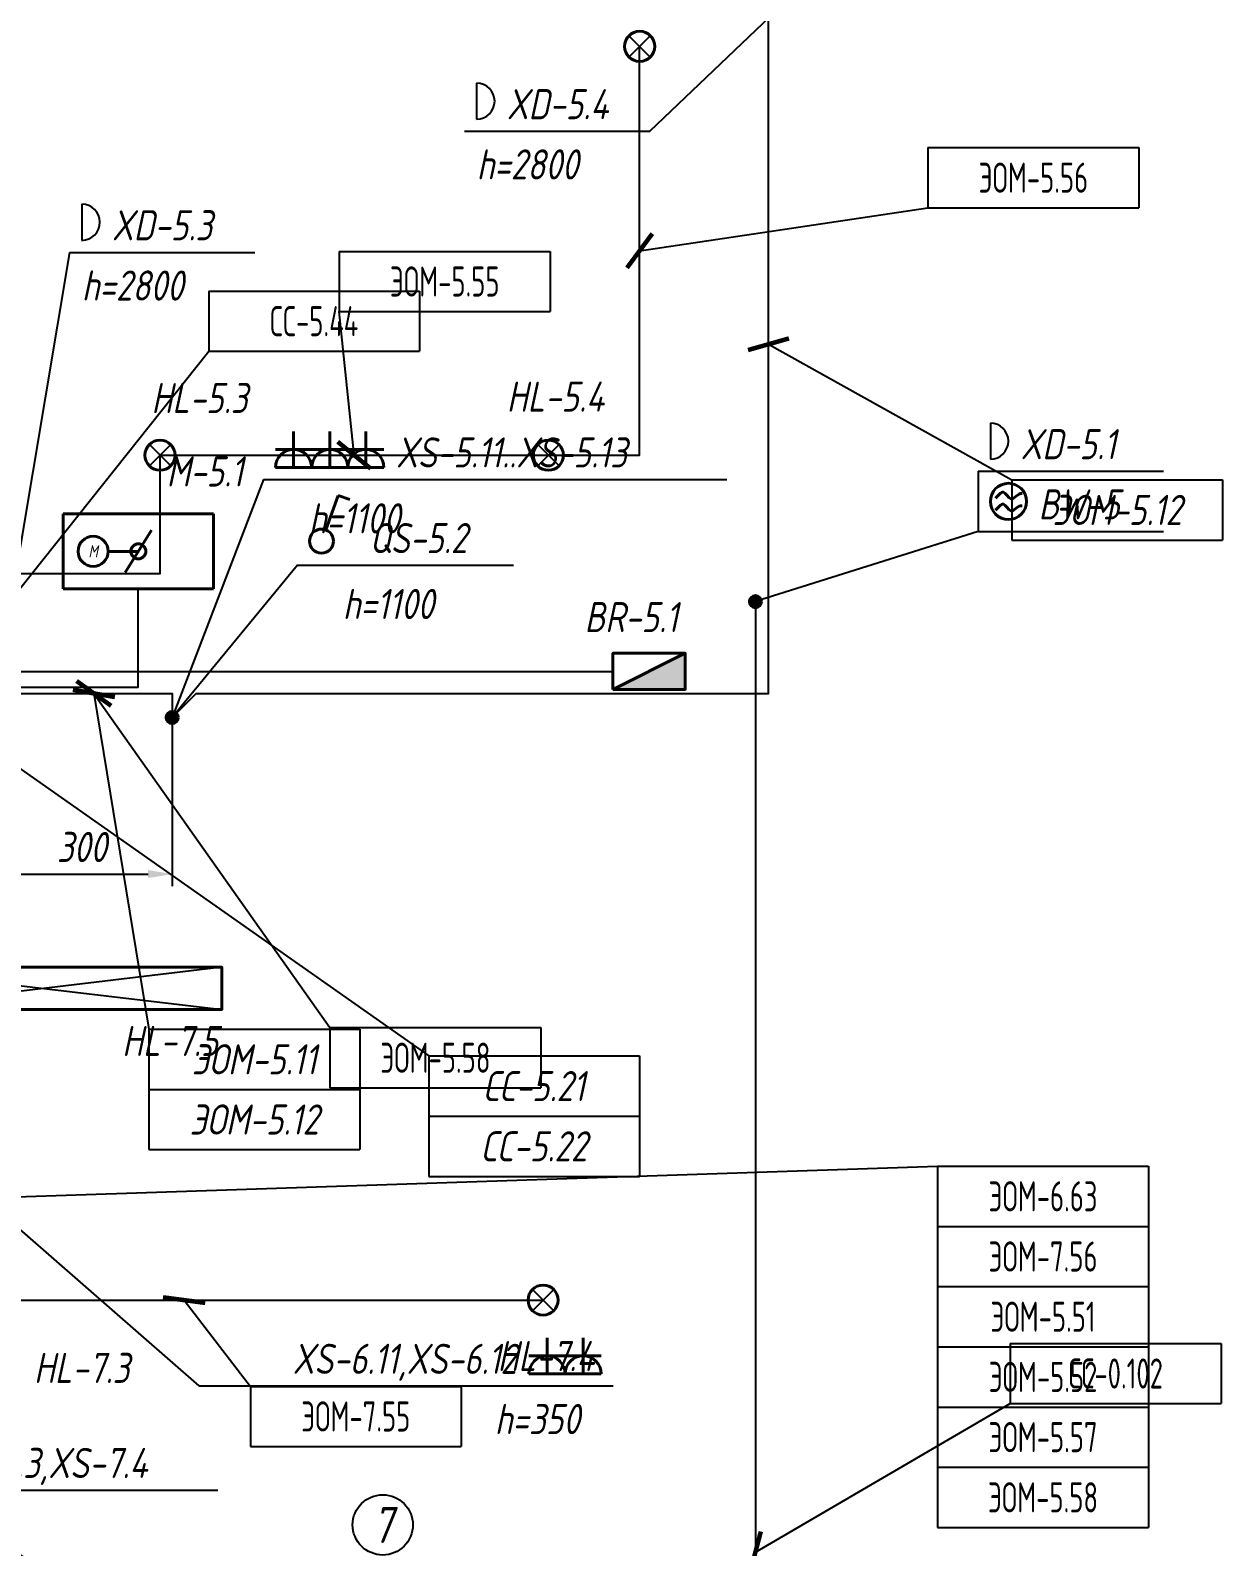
# Model space of a CAD drawing. Header units: millimetres. Extents: x -8189 to 16488, y -6763 to 17206.
# Drawn here: x 14316 to 16295, y 12183 to 14702 of the extents above; entities that cross this region are included whole.
import ezdxf
from ezdxf.enums import TextEntityAlignment as Align

# ---------------------------------------------------------------- set-up
doc = ezdxf.new("R2010")
doc.units = ezdxf.units.MM
for name, color, linetype in [('01 Экспликация', 7, 'Continuous'), ('02 Розетки', 7, 'Continuous'), ('04 Освещение', 7, 'Continuous'), ('06 Авт-ка климата', 7, 'Continuous'), ('07 Авт-ка общая', 7, 'Continuous'), ('12 Трассы и коробки 220', 7, 'Continuous')]:
    doc.layers.add(name, color=color, linetype=linetype)
doc.layers.add('11 Привязка размеры', color=7, linetype='Continuous', plot=False)
doc.styles.add('GOST typeA', font='GOST_A.TTF')
doc.styles.get("Standard").update_dxf_attribs({"font": 'arial.ttf'})
doc.styles.add('ГОСТ-ISOCPEUR', font='isocpeui.ttf', dxfattribs={"width": 0.8})
doc.linetypes.add('12V', pattern='A,12.7,-5.08,["12V",Standard,S=2.54,R=0,X=-2.54,Y=-1.27],-5.08', length=22.86)
doc.linetypes.add('220V_LINE', pattern='A,0.2,-0.05,["~220V",Standard,S=0.1,R=0,X=0,Y=-0.05],-0.4,0.1', length=0.75)
doc.dimstyles.new('ISO-25', dxfattribs={"dimtxt": 2.5, "dimasz": 2.5, "dimexe": 1.25, "dimexo": 0.625, "dimtad": 1, "dimtxsty": 'Standard', "dimcen": 2.5, "dimadec": 0, "dimazin": 0, "dimtfac": 1, "dimtmove": 0, "dimatfit": 3, "dimfxl": 1, "dimarcsym": 0})

# ---------------------------------------------------------------- blocks, each defined once
blk = doc.blocks.new('датчик протечки')
at = {"color": 0, "lineweight": -2}
blk.add_circle((0, 0), 1.5, dxfattribs=at)
at = {"color": 0, "lineweight": -2, "start_tangent": (0.745789, 0.666182), "end_tangent": (0.976749, -0.214388)}
for points in [[(-1.08, 0.27), (-0.41, 0.76), (0.2, 0.22), (1.14, 0.64)], [(-1.08, -0.73), (-0.41, -0.24), (0.2, -0.78), (1.14, -0.36)]]:
    blk.add_spline(points, degree=3, dxfattribs=at)
blk = doc.blocks.new('счетчик воды')
at = {"lineweight": -2}
blk.add_hatch(color=0, dxfattribs=at).paths.add_polyline_path([(6, 0), (6, 3), (0, 0)])
at = {"color": 0, "lineweight": -2}
blk.add_line((0, 0), (6, 3), dxfattribs=at)
blk.add_lwpolyline([(0, 0), (0, 3), (6, 3), (6, 0)], close=True, dxfattribs=at)
blk = doc.blocks.new('розетка скрытая трехполюсная')
at = {"color": 0, "lineweight": -2}
for p, q in [((0, 0), (0, 3)), ((-1.5, 1.5), (1.5, 1.5)), ((-1.5, 0), (1.5, 0))]:
    blk.add_line(p, q, dxfattribs=at)
blk.add_arc((0, 0), 1.5, 0, 180, dxfattribs=at)
blk = doc.blocks.new('кнопка 1')
at = {"color": 0, "lineweight": -2}
for p, q in [((0.35, 0.94), (1.39, 3.78)), ((1.39, 3.78), (2.34, 3.45))]:
    blk.add_line(p, q, dxfattribs=at)
blk.add_circle((0, 0), 1, dxfattribs=at)
blk = doc.blocks.new('*D142')
at = {"layer": '11 Привязка размеры', "color": 0, "lineweight": -2}
for p, q in [((14251.2, 13560.1), (14251.2, 13280)), ((14551.2, 13560.1), (14551.2, 13280)), ((14291.2, 13300), (14511.2, 13300))]:
    blk.add_line(p, q, dxfattribs=at)
at = {"layer": '11 Привязка размеры', "color": 0}
for points in [[(14291.2, 13306.7), (14291.2, 13293.3), (14251.2, 13300)], [(14511.2, 13293.3), (14511.2, 13306.7), (14551.2, 13300)]]:
    blk.add_solid(points, dxfattribs=at)
at = {"layer": 'Defpoints', "color": 0}
for p in [(14251.2, 13560.1), (14551.2, 13560.1), (14551.2, 13300)]:
    blk.add_point(p, dxfattribs=at)
at = {"layer": '11 Привязка размеры', "color": 0, "insert": (14401.2, 13345), "char_height": 50, "attachment_point": 5, "style": 'ГОСТ-ISOCPEUR'}
blk.add_mtext('300', dxfattribs=at)
blk = doc.blocks.new('коробка коммутационная')
at = {"color": 0}
blk.add_line((0, 3), (0, 0), dxfattribs=at)
blk.add_arc((0, 1.5), 1.5, 270, 90, dxfattribs=at)
blk = doc.blocks.new('*T251')
at = {"layer": '02 Розетки', "color": 0, "lineweight": -2}
for p, q in [((0, 0), (350, 0)), ((0, 0), (0, -200)), ((350, 0), (350, -200)), ((0, -100), (350, -100)), ((0, -200), (350, -200))]:
    blk.add_line(p, q, dxfattribs=at)
at = {"layer": '02 Розетки', "color": 0, "char_height": 50, "width": 330, "attachment_point": 5, "style": 'ГОСТ-ISOCPEUR'}
for s, insert in [('{ЭОМ-5.11}', (175, -50)), ('{ЭОМ-5.12}', (175, -150))]:
    blk.add_mtext(s, dxfattribs=dict(at, insert=insert))
blk = doc.blocks.new('*T252')
at = {"layer": '02 Розетки', "color": 0, "lineweight": -2}
for p, q in [((0, 0), (350, 0)), ((0, 0), (0, -100)), ((350, 0), (350, -100)), ((0, -100), (350, -100))]:
    blk.add_line(p, q, dxfattribs=at)
at = {"layer": '02 Розетки', "color": 0, "insert": (175, -50), "char_height": 50, "width": 330, "attachment_point": 5, "style": 'ГОСТ-ISOCPEUR'}
blk.add_mtext('{ЭОМ-5.12}', dxfattribs=at)
blk = doc.blocks.new('*T374')
at = {"layer": '04 Освещение', "color": 0, "lineweight": -2}
for p, q in [((0, 0), (350, 0)), ((0, 0), (0, -600)), ((350, 0), (350, -600)), ((0, -100), (350, -100)), ((0, -200), (350, -200)), ((0, -300), (350, -300)), ((0, -400), (350, -400)), ((0, -500), (350, -500)), ((0, -600), (350, -600))]:
    blk.add_line(p, q, dxfattribs=at)
at = {"layer": '04 Освещение', "color": 0, "char_height": 50, "width": 330, "attachment_point": 5, "style": 'GOST typeA'}
for s, insert in [('{\\W0.8;ЭОМ-6.63}', (175, -50)), ('{\\W0.8;ЭОМ-7.56}', (175, -150)), ('{\\W0.8;ЭОМ-5.51}', (175, -250)), ('{\\W0.8;ЭОМ-5.52}', (175, -350)), ('{\\W0.8;ЭОМ-5.57}', (175, -450)), ('{\\W0.8;ЭОМ-5.58}', (175, -550))]:
    blk.add_mtext(s, dxfattribs=dict(at, insert=insert))
blk = doc.blocks.new('*T379')
at = {"layer": '04 Освещение', "color": 0, "lineweight": -2}
for p, q in [((0, 0), (350, 0)), ((0, 0), (0, -100)), ((350, 0), (350, -100)), ((0, -100), (350, -100))]:
    blk.add_line(p, q, dxfattribs=at)
at = {"layer": '04 Освещение', "color": 0, "insert": (175, -50), "char_height": 50, "width": 330, "attachment_point": 5, "style": 'GOST typeA'}
blk.add_mtext('{\\W0.8;ЭОМ-5.58}', dxfattribs=at)
blk = doc.blocks.new('*T417')
at = {"layer": '04 Освещение', "color": 0, "lineweight": -2}
for p, q in [((0, 0), (350, 0)), ((0, 0), (0, -100)), ((350, 0), (350, -100)), ((0, -100), (350, -100))]:
    blk.add_line(p, q, dxfattribs=at)
at = {"layer": '04 Освещение', "color": 0, "insert": (175, -50), "char_height": 50, "width": 330, "attachment_point": 5, "style": 'GOST typeA'}
blk.add_mtext('{\\W0.8;ЭОМ-7.55}', dxfattribs=at)
blk = doc.blocks.new('*T423')
at = {"layer": '04 Освещение', "color": 0, "lineweight": -2}
for p, q in [((0, 0), (350, 0)), ((0, 0), (0, -100)), ((350, 0), (350, -100)), ((0, -100), (350, -100))]:
    blk.add_line(p, q, dxfattribs=at)
at = {"layer": '04 Освещение', "color": 0, "insert": (175, -50), "char_height": 50, "width": 330, "attachment_point": 5, "style": 'GOST typeA'}
blk.add_mtext('{\\W0.8;ЭОМ-5.55}', dxfattribs=at)
blk = doc.blocks.new('*T424')
at = {"layer": '04 Освещение', "color": 0, "lineweight": -2}
for p, q in [((0, 0), (350, 0)), ((0, 0), (0, -100)), ((350, 0), (350, -100)), ((0, -100), (350, -100))]:
    blk.add_line(p, q, dxfattribs=at)
at = {"layer": '04 Освещение', "color": 0, "insert": (175, -50), "char_height": 50, "width": 330, "attachment_point": 5, "style": 'GOST typeA'}
blk.add_mtext('{\\W0.8;ЭОМ-5.56}', dxfattribs=at)
blk = doc.blocks.new('*T614')
at = {"layer": '06 Авт-ка климата', "color": 0, "lineweight": -2}
for p, q in [((0, 0), (350, 0)), ((0, 0), (0, -200)), ((350, 0), (350, -200)), ((0, -100), (350, -100)), ((0, -200), (350, -200))]:
    blk.add_line(p, q, dxfattribs=at)
at = {"layer": '06 Авт-ка климата', "color": 0, "char_height": 50, "width": 330, "attachment_point": 5, "style": 'ГОСТ-ISOCPEUR'}
for s, insert in [('{СС-5.21}', (175, -50)), ('{СС-5.22}', (175, -150))]:
    blk.add_mtext(s, dxfattribs=dict(at, insert=insert))
blk = doc.blocks.new('*T701')
at = {"layer": '07 Авт-ка общая', "color": 0, "lineweight": -2}
for p, q in [((0, 0), (350, 0)), ((0, 0), (0, -100)), ((350, 0), (350, -100)), ((0, -100), (350, -100))]:
    blk.add_line(p, q, dxfattribs=at)
at = {"layer": '07 Авт-ка общая', "color": 0, "insert": (175, -50), "char_height": 50, "width": 330, "attachment_point": 5, "style": 'GOST typeA'}
blk.add_mtext('{\\W0.8;СС-5.44}', dxfattribs=at)
blk = doc.blocks.new('*T706')
at = {"layer": '07 Авт-ка общая', "color": 0, "lineweight": -2}
for p, q in [((0, 0), (350, 0)), ((0, 0), (0, -100)), ((350, 0), (350, -100)), ((0, -100), (350, -100))]:
    blk.add_line(p, q, dxfattribs=at)
at = {"layer": '07 Авт-ка общая', "color": 0, "insert": (175, -50), "char_height": 50, "width": 330, "attachment_point": 5, "style": 'GOST typeA'}
blk.add_mtext('{\\W0.8;СС-0.102}', dxfattribs=at)

msp = doc.modelspace()

# ---------------------------------------------------------------- hatches: boundary and pattern name
at = {"layer": '07 Авт-ка общая'}
msp.add_hatch(color=256, dxfattribs=at).paths.add_polyline_path([(15509.5, 13752.5, 1), (15529.5, 13752.5, 1)])
at = {"layer": '12 Трассы и коробки 220'}
msp.add_hatch(color=256, dxfattribs=at).paths.add_polyline_path([(14541.2, 13560.1, 1), (14561.2, 13560.1, 1)])

# ---------------------------------------------------------------- linework, layer by layer
at = {"layer": '01 Экспликация'}
msp.add_circle((14900.8, 12218.9), 50, dxfattribs=at)
at = {"layer": '02 Розетки'}
for p, q in [((15344, 14533.9), (15581.2, 14760.1)), ((15036.6, 14533.9), (15344, 14533.9)), ((14702.8, 13955.4), (14551.2, 13560.1)), ((14702.8, 13955.4), (15472.1, 13955.4)), ((14596.1, 12449.8), (13897.3, 13060.1)), ((14596.1, 12449.8), (15283.5, 12449.8)), ((14008.9, 12276.8), (14627.2, 12276.8))]:
    msp.add_line(p, q, dxfattribs=at)
at = {"layer": '04 Освещение', "color": 3}
for p, q in [((15344.9, 14657.2), (15309.6, 14692.5)), ((15309.6, 14657.2), (15344.9, 14692.5)), ((14548.7, 13978.2), (14513.3, 14013.5)), ((14513.3, 13978.2), (14548.7, 14013.5)), ((15193.5, 13978.2), (15158.1, 14013.5)), ((15158.1, 13978.2), (15193.5, 14013.5)), ((14043.7, 13145.1), (14633.7, 13075.1)), ((14633.7, 13145.1), (14043.7, 13075.1)), ((15184.7, 12574.6), (15149.3, 12609.9)), ((15149.3, 12574.6), (15184.7, 12609.9))]:
    msp.add_line(p, q, dxfattribs=at)
at = {"layer": '04 Освещение'}
for q in [(14551.2, 13560.1), (15117.6, 13813.1)]:
    msp.add_line((14759.1, 13813.1), q, dxfattribs=at)
at = {"layer": '04 Освещение', "linetype": '12V', "ltscale": 10, "flags": 128}
for points in [[(15175.8, 13995.8), (15327.3, 13995.8), (15327.3, 14674.9)], [(13629.3, 13799.2), (14531, 13799.2), (14531, 13995.8)], [(14531, 13995.8), (15175.8, 13995.8)], [(14181, 12592.3), (15167, 12592.3)]]:
    msp.add_lwpolyline(points, dxfattribs=at)
at = {"layer": '04 Освещение', "color": 3, "lineweight": 40, "flags": 128}
msp.add_lwpolyline([(14043.7, 13075.1), (14043.7, 13145.1), (14633.7, 13145.1), (14633.7, 13075.1)], close=True, dxfattribs=at)
at = {"layer": '04 Освещение', "color": 3, "lineweight": 40}
for centre in [(15327.3, 14674.9), (14531, 13995.8), (15175.8, 13995.8), (15167, 12592.3)]:
    msp.add_circle(centre, 25, dxfattribs=at)
at = {"layer": '06 Авт-ка климата', "lineweight": 40}
for p, q in [((14370, 13898.6), (14620, 13898.6)), ((14370, 13898.6), (14370, 13773.6)), ((14620, 13898.6), (14620, 13773.6)), ((14473.4, 13800.8), (14516.7, 13871.4)), ((14445, 13836.1), (14495, 13836.1)), ((14620, 13773.6), (14370, 13773.6))]:
    msp.add_line(p, q, dxfattribs=at)
at = {"layer": '06 Авт-ка климата'}
msp.add_lwpolyline([(13717.7, 13550.2), (13717.7, 13610.5), (14495, 13610.5), (14495, 13773.6)], dxfattribs=at)
at = {"layer": '06 Авт-ка климата', "lineweight": 40}
for centre, radius in [((14420, 13836.1), 25), ((14495, 13836.1), 12.5)]:
    msp.add_circle(centre, radius, dxfattribs=at)
at = {"layer": '07 Авт-ка общая'}
for p, q in [((15889.5, 13969.1), (16196.8, 13969.1)), ((15889.5, 13969.1), (15889.5, 13869.1)), ((15889.5, 13869.1), (15519.5, 13752.5)), ((15889.5, 13869.1), (16196.8, 13869.1))]:
    msp.add_line(p, q, dxfattribs=at)
for points in [[(15519.5, 13752.5), (15519.5, 10800.2), (15541.7, 10778)], [(13717.7, 13550.2), (13717.7, 13636.7), (15282.9, 13636.7)]]:
    msp.add_lwpolyline(points, dxfattribs=at)
at = {"layer": '07 Авт-ка общая', "lineweight": 40}
msp.add_circle((15519.5, 13752.5), 10, dxfattribs=at)
at = {"layer": '12 Трассы и коробки 220'}
for q in [(14251.2, 13560.1), (14688.3, 14332.7)]:
    msp.add_line((14381, 14332.7), q, dxfattribs=at)
at = {"layer": '12 Трассы и коробки 220', "linetype": '220V_LINE', "ltscale": 200, "flags": 128}
for points in [[(14551.2, 13560.1), (14591.2, 13600.1), (15541.2, 13600.1), (15541.2, 14760.1), (15581.2, 14760.1)], [(14251.2, 13560.1), (14291.2, 13600.1), (14551.2, 13600.1), (14551.2, 13560.1)]]:
    msp.add_lwpolyline(points, dxfattribs=at)
at = {"layer": '12 Трассы и коробки 220', "lineweight": 40}
msp.add_circle((14551.2, 13560.1), 10, dxfattribs=at)

# ---------------------------------------------------------------- block references
for name, p in [('*T424', (15806, 14506.8)), ('*T423', (14828.7, 14334.3)), ('*T701', (14611.9, 14268.4)), ('*T252', (15945.2, 13954.9)), ('*T251', (14512.5, 13042.3)), ('*T379', (14813.2, 13044.9)), ('*T614', (14977.1, 12997.8)), ('*T374', (15822, 12814.7)), ('*T706', (15942.6, 12520.4)), ('*T417', (14681, 12449))]:
    msp.add_blockref(name, p)
at = {"layer": '02 Розетки', "xscale": 20, "yscale": 20, "zscale": 20}
msp.add_blockref('коробка коммутационная', (15056.6, 14553.9), dxfattribs=at)
at = {"layer": '02 Розетки', "color": 1, "lineweight": 40, "xscale": 20, "yscale": 20, "zscale": 20}
for p in [(14752.8, 13975.4), (14812.8, 13975.4), (14872.8, 13975.4), (15173.5, 12469.8), (15233.5, 12469.8)]:
    msp.add_blockref('розетка скрытая трехполюсная', p, dxfattribs=at)
at = {"layer": '04 Освещение', "color": 3, "lineweight": 40, "xscale": 20, "yscale": 20, "zscale": 20}
msp.add_blockref('кнопка 1', (14799.1, 13853.1), dxfattribs=at)
at = {"layer": '07 Авт-ка общая', "xscale": 20, "yscale": 20, "zscale": 20}
msp.add_blockref('коробка коммутационная', (15909.5, 13989.1), dxfattribs=at)
at = {"layer": '07 Авт-ка общая', "color": 4, "lineweight": 40, "xscale": 20, "yscale": 20, "zscale": 20}
for name, p in [('датчик протечки', (15939.5, 13919.1)), ('счетчик воды', (15282.9, 13606.7))]:
    msp.add_blockref(name, p, dxfattribs=at)
at = {"layer": '12 Трассы и коробки 220', "xscale": 20, "yscale": 20, "zscale": 20}
msp.add_blockref('коробка коммутационная', (14401, 14352.7), dxfattribs=at)

# ---------------------------------------------------------------- texts
at = {"layer": '01 Экспликация', "style": 'ГОСТ-ISOCPEUR', "width": 0.8}
msp.add_text('7', height=60, dxfattribs=at).set_placement((14900.8, 12218.9), align=Align.MIDDLE)
at = {"layer": '02 Розетки', "linetype": 'Continuous', "style": 'ГОСТ-ISOCPEUR', "width": 0.8}
for s, p in [('XD-5.4', (15106.6, 14553.9)), ('h=2800', (15056.6, 14453.8)), ('XS-5.11..XS-5.13', (14922.8, 13975.4)), ('h=350', (15086.7, 12369.7)), ('XS-7.3,XS-7.4', (14168.9, 12296.8))]:
    msp.add_text(s, height=50, dxfattribs=at).set_placement(p)
for s, p in [('h=1100', (14929.6, 13865.9)), ('XS-6.11,XS-6.12', (15123.5, 12469.8))]:
    msp.add_text(s, height=50, dxfattribs=at).set_placement(p, align=Align.RIGHT)
at = {"layer": '04 Освещение', "linetype": 'Continuous', "style": 'ГОСТ-ISOCPEUR', "width": 0.8}
for s, p in [('HL-5.3', (14676.5, 14065.8)), ('HL-5.4', (15268.3, 14068.1)), ('h=1100', (14985.9, 13723.6)), ('HL-7.5', (14627.7, 12997.9)), ('HL-7.4', (15252.1, 12474.4)), ('HL-7.3', (14480.4, 12454.7))]:
    msp.add_text(s, height=50, dxfattribs=at).set_placement(p, align=Align.RIGHT)
msp.add_text('QS-5.2', height=50, dxfattribs=at).set_placement((14879.1, 13833.1))
at = {"layer": '06 Авт-ка климата', "linetype": 'Continuous', "style": 'ГОСТ-ISOCPEUR', "width": 0.8}
msp.add_text('M-5.1', height=50, dxfattribs=at).set_placement((14669.1, 13943.8), align=Align.RIGHT)
at = {"layer": '06 Авт-ка климата', "lineweight": 40, "style": 'ГОСТ-ISOCPEUR', "width": 0.8}
msp.add_text('M', height=20, rotation=360, dxfattribs=at).set_placement((14420, 13836.1), align=Align.MIDDLE_CENTER)
at = {"layer": '07 Авт-ка общая', "linetype": 'Continuous', "style": 'ГОСТ-ISOCPEUR', "width": 0.8}
for s, p in [('XD-5.1', (15959.5, 13989.1)), ('BW-5', (15989.5, 13889.1))]:
    msp.add_text(s, height=50, dxfattribs=at).set_placement(p)
msp.add_text('BR-5.1', height=50, dxfattribs=at).set_placement((15391.1, 13701.9), align=Align.RIGHT)
at = {"layer": '12 Трассы и коробки 220', "linetype": 'Continuous', "style": 'ГОСТ-ISOCPEUR', "width": 0.8}
for s, p in [('XD-5.3', (14451, 14352.7)), ('h=2800', (14401, 14252.6))]:
    msp.add_text(s, height=50, dxfattribs=at).set_placement(p)

# ---------------------------------------------------------------- dimensions: what is measured, and where the dimension line sits
at = {"layer": '11 Привязка размеры'}
dim = msp.add_linear_dim(base=(14551.2, 13300), p1=(14251.2, 13560.1), p2=(14551.2, 13560.1), dimstyle='ISO-25', override={"dimtxt": 50, "dimasz": 40, "dimexe": 20, "dimexo": 0, "dimgap": 20, "dimdec": 0, "dimtxsty": 'ГОСТ-ISOCPEUR'}, dxfattribs=at)
dim.commit()
dim.dimension.update_dxf_attribs({"geometry": '*D142', "text_midpoint": (14401.2, 13345)})

# ---------------------------------------------------------------- leaders
at = {"layer": '02 Розетки'}
for points in [[(15541.2, 14180.1), (15945.2, 13954.9), (16120.2, 13954.9)], [(14421.2, 13600.1), (14512.5, 13042.3), (14687.5, 13042.3)]]:
    msp.add_leader(points, dimstyle='ISO-25', override={"dimasz": 50, "dimgap": 1, "dimtad": 0, "dimldrblk": 'ArchTick'}, dxfattribs=at)
at = {"layer": '04 Освещение'}
for points in [[(15327.3, 14335.4), (15806, 14406.8), (15981, 14406.8)], [(14853.4, 13995.8), (14828.7, 14234.3), (15003.7, 14234.3)], [(14421.2, 13600.1), (14813.2, 13044.9), (14988.2, 13044.9)], [(13682, 12743.6), (15822, 12814.7), (15997, 12814.7)], [(14571, 12592.3), (14681, 12449), (14856, 12449)], [(14181, 12231.6), (14549.2, 12036.8), (14724.2, 12036.8)]]:
    msp.add_leader(points, dimstyle='ISO-25', override={"dimasz": 50, "dimgap": 1, "dimtad": 0, "dimldrblk": 'ArchTick'}, dxfattribs=at)
at = {"layer": '06 Авт-ка климата'}
msp.add_leader([(14106.4, 13610.5), (14977.1, 12997.8), (15152.1, 12997.8)], dimstyle='ISO-25', override={"dimasz": 50, "dimgap": 1, "dimtad": 0, "dimldrblk": 'ArchTick'}, dxfattribs=at)
at = {"layer": '07 Авт-ка общая'}
for points in [[(14188.9, 13636.7), (14611.9, 14168.4), (14786.9, 14168.4)], [(15519.5, 12173.7), (15942.6, 12420.4), (16117.6, 12420.4)]]:
    msp.add_leader(points, dimstyle='ISO-25', override={"dimasz": 50, "dimgap": 1, "dimtad": 0, "dimldrblk": 'ArchTick'}, dxfattribs=at)

doc.saveas('drawing.dxf')
